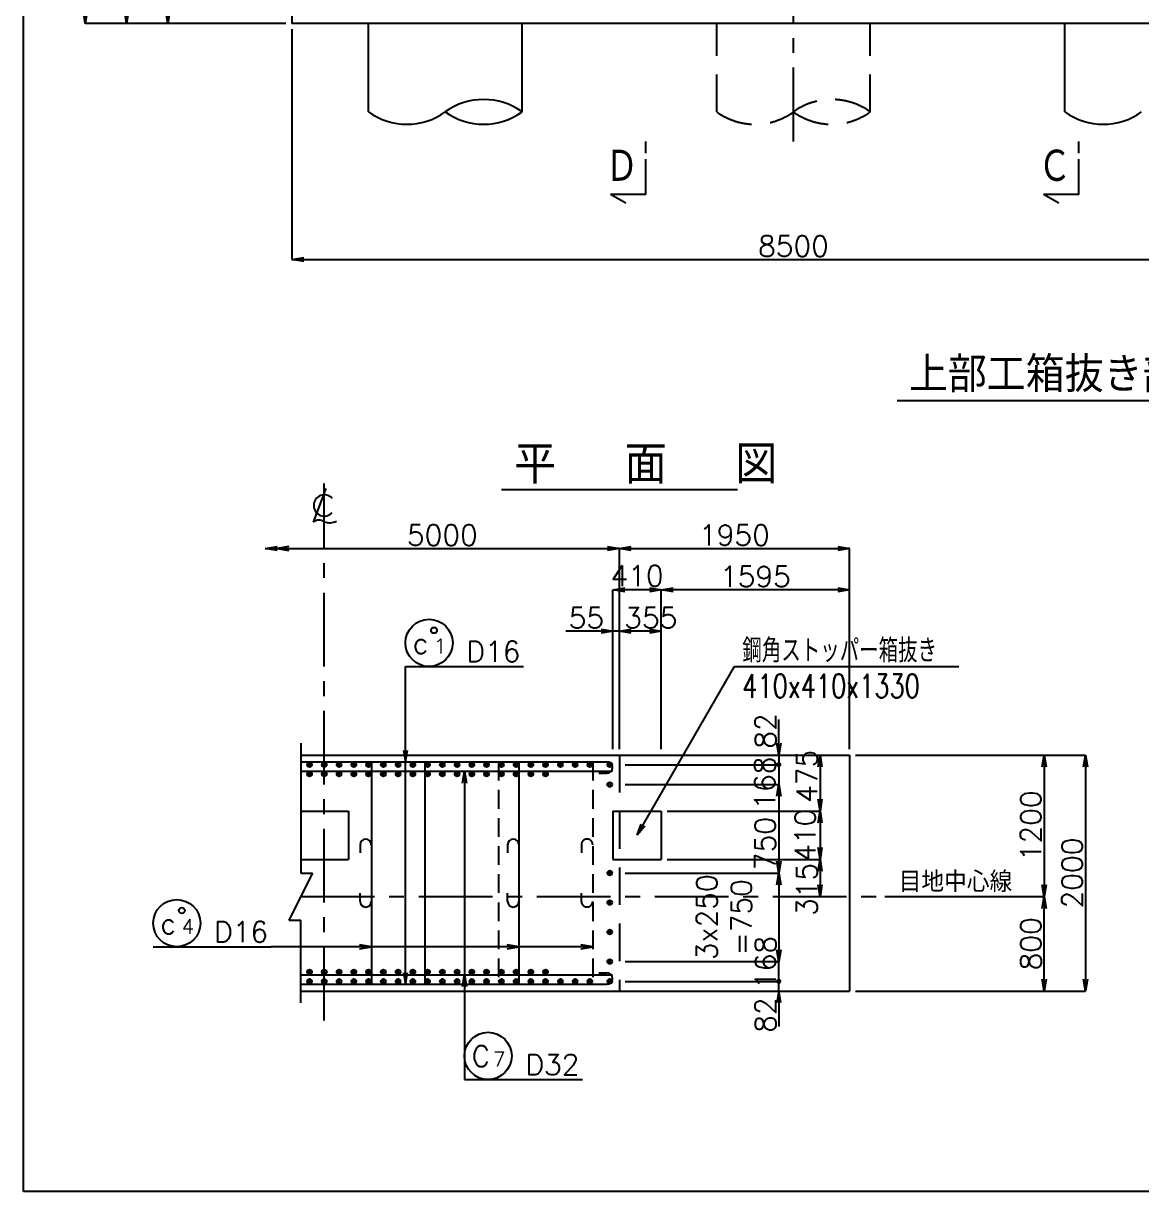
# Model space of a CAD drawing. Header units: millimetres. Extents: x -19525 to 20025, y -14225 to 14225.
# Drawn here: x -19525 to -10050, y -13850 to -3950 of the extents above; entities that cross this region are included whole.
import ezdxf

# ---------------------------------------------------------------- set-up
doc = ezdxf.new("R2010")
doc.units = ezdxf.units.MM
doc.header["$PDMODE"] = 35
doc.linetypes.add('CENTER', pattern=[2, 1.25, -0.25, 0.25, -0.25])
doc.linetypes.add('HIDDEN2', pattern=[4.7625, 3.175, -1.5875])
for name, color, linetype in [('DIM-01', 2, 'Continuous'), ('DIM-02', 2, 'Continuous'), ('GAIKEI-01', 7, 'Continuous'), ('TEKKIN-01', 3, 'Continuous'), ('TEKKIN-03', 6, 'Continuous'), ('TEXT-01', 4, 'Continuous'), ('WAKU-01', 1, 'Continuous')]:
    doc.layers.add(name, color=color, linetype=linetype)
doc.styles.get("Standard").update_dxf_attribs({"font": 'txt.shx', "bigfont": 'bigfont.shx'})
doc.dimstyles.get("Standard").update_dxf_attribs({"dimscale": 50, "dimtxt": 3.5, "dimasz": 2, "dimexe": 0, "dimexo": 1, "dimgap": 0.5, "dimtad": 1, "dimdec": 0, "dimzin": 0, "dimdsep": 46, "dimtxsty": 'Standard', "dimblk1": 'OPEN', "dimblk2": 'OPEN', "dimsah": 1, "dimcen": 0, "dimclrd": 2, "dimclre": 2, "dimclrt": 6, "dimaunit": 1, "dimadec": 0, "dimazin": 0, "dimtfac": 1, "dimtdec": 4, "dimtix": 1, "dimtofl": 0, "dimtmove": 2, "dimatfit": 3, "dimldrblk": 'OPEN', "dimfxl": 0, "dimtolj": 1, "dimtzin": 0, "dimarcsym": 0})

# ---------------------------------------------------------------- blocks, each defined once
blk = doc.blocks.new('_OPEN')
at = {"color": 0, "linetype": 'ByBlock'}
for p, q in [((-1, 0.167), (0, 0)), ((0, 0), (-1, -0.167)), ((0, 0), (-1, 0))]:
    blk.add_line(p, q, dxfattribs=at)
blk = doc.blocks.new('*D10')
at = {"color": 2, "linetype": 'ByBlock'}
for p, q in [((-17250, -4000), (-17250, -5950)), ((-8750, -4000), (-8750, -5950)), ((-17150, -5950), (-8850, -5950))]:
    blk.add_line(p, q, dxfattribs=at)
at = {"layer": 'DEFPOINTS', "color": 0, "linetype": 'ByBlock'}
for p in [(-17250, -3950), (-8750, -3950), (-8750, -5950)]:
    blk.add_point(p, dxfattribs=at)
at = {"color": 2, "linetype": 'ByBlock', "xscale": 100, "yscale": 100, "zscale": 100, "rotation": 180}
blk.add_blockref('_OPEN', (-17250, -5950), dxfattribs=at)
at = {"color": 2, "linetype": 'ByBlock', "xscale": 100, "yscale": 100, "zscale": 100}
blk.add_blockref('_OPEN', (-8750, -5950), dxfattribs=at)
at = {"color": 6, "linetype": 'ByBlock', "insert": (-13000, -5837.5), "char_height": 175, "attachment_point": 5}
blk.add_mtext('\\A1;8500', dxfattribs=at)
blk = doc.blocks.new('*D12')
at = {"color": 2, "linetype": 'ByBlock'}
for p, q in [((-17300, -1450), (-19000, -1450)), ((-19000, -1550), (-19000, -3850)), ((-17300, -3950), (-19000, -3950))]:
    blk.add_line(p, q, dxfattribs=at)
at = {"layer": 'DEFPOINTS', "color": 0, "linetype": 'ByBlock'}
for p in [(-17250, -1450), (-19000, -3950), (-17250, -3950)]:
    blk.add_point(p, dxfattribs=at)
at = {"color": 2, "linetype": 'ByBlock', "xscale": 100, "yscale": 100, "zscale": 100}
for p, rotation in [((-19000, -1450), 90.00000000000006), ((-19000, -3950), 270.0000000000001)]:
    blk.add_blockref('_OPEN', p, dxfattribs=dict(at, rotation=rotation))
at = {"color": 6, "linetype": 'ByBlock', "insert": (-19112.5, -2700), "char_height": 175, "attachment_point": 5, "rotation": 90}
blk.add_mtext('\\A1;2500', dxfattribs=at)
blk = doc.blocks.new('*D48')
at = {"color": 2, "linetype": 'ByBlock'}
blk.add_line((-18650, -3850), (-18650, -2050), dxfattribs=at)
at = {"layer": 'DEFPOINTS', "color": 0, "linetype": 'ByBlock'}
for p in [(-18650, -1950), (-17250, -1950), (-17250, -3950)]:
    blk.add_point(p, dxfattribs=at)
at = {"color": 2, "linetype": 'ByBlock', "xscale": 100, "yscale": 100, "zscale": 100}
for p, rotation in [((-18650, -1950), 90.00000000000006), ((-18650, -3950), 270.0000000000001)]:
    blk.add_blockref('_OPEN', p, dxfattribs=dict(at, rotation=rotation))
at = {"color": 6, "linetype": 'ByBlock', "insert": (-18762.5, -2950), "char_height": 175, "attachment_point": 5, "rotation": 90}
blk.add_mtext('\\A1;2000', dxfattribs=at)
blk = doc.blocks.new('*D68')
at = {"color": 2, "linetype": 'ByBlock'}
for p, q in [((-17300, -2950), (-18300, -2950)), ((-18300, -3850), (-18300, -3050))]:
    blk.add_line(p, q, dxfattribs=at)
at = {"layer": 'DEFPOINTS', "color": 0, "linetype": 'ByBlock'}
for p in [(-18300, -2950), (-17250, -2950), (-17250, -3950)]:
    blk.add_point(p, dxfattribs=at)
at = {"color": 2, "linetype": 'ByBlock', "xscale": 100, "yscale": 100, "zscale": 100}
for p, rotation in [((-18300, -2950), 90.00000000000006), ((-18300, -3950), 270.0000000000001)]:
    blk.add_blockref('_OPEN', p, dxfattribs=dict(at, rotation=rotation))
at = {"color": 6, "linetype": 'ByBlock', "insert": (-18412.5, -3450), "char_height": 175, "attachment_point": 5, "rotation": 90}
blk.add_mtext('\\A1;1000', dxfattribs=at)
blk = doc.blocks.new('*D91')
at = {"color": 2, "linetype": 'ByBlock'}
for p, q in [((-13125, -11250), (-13125, -11800)), ((-14425, -11900), (-13125, -11900))]:
    blk.add_line(p, q, dxfattribs=at)
at = {"layer": 'DEFPOINTS', "color": 0, "linetype": 'ByBlock'}
for p in [(-14475, -11150), (-14475, -11900), (-13125, -11900)]:
    blk.add_point(p, dxfattribs=at)
at = {"color": 2, "linetype": 'ByBlock', "xscale": 100, "yscale": 100, "zscale": 100}
for p, rotation in [((-13125, -11150), 90.00000000000006), ((-13125, -11900), 270.0000000000001)]:
    blk.add_blockref('_OPEN', p, dxfattribs=dict(at, rotation=rotation))
at = {"color": 6, "linetype": 'ByBlock', "insert": (-13587.6, -11525), "char_height": 175, "attachment_point": 5, "rotation": 90}
blk.add_mtext('\\A1;3x250\\P=750', dxfattribs=at)
blk = doc.blocks.new('*D89')
at = {"color": 2, "linetype": 'ByBlock'}
for p, q in [((-12475, -10150), (-10525, -10150)), ((-10525, -10250), (-10525, -12050)), ((-12475, -12150), (-10525, -12150))]:
    blk.add_line(p, q, dxfattribs=at)
at = {"layer": 'DEFPOINTS', "color": 0, "linetype": 'ByBlock'}
for p in [(-12525, -10150), (-12525, -12150), (-10525, -12150)]:
    blk.add_point(p, dxfattribs=at)
at = {"color": 2, "linetype": 'ByBlock', "xscale": 100, "yscale": 100, "zscale": 100}
for p, rotation in [((-10525, -10150), 90.00000000000006), ((-10525, -12150), 270.0000000000001)]:
    blk.add_blockref('_OPEN', p, dxfattribs=dict(at, rotation=rotation))
at = {"color": 6, "linetype": 'ByBlock', "insert": (-10637.5, -11150), "char_height": 175, "attachment_point": 5, "rotation": 90}
blk.add_mtext('\\A1;2000', dxfattribs=at)
blk = doc.blocks.new('*D92')
at = {"color": 2, "linetype": 'ByBlock'}
blk.add_line((-14425, -12068), (-13125, -12068), dxfattribs=at)
at = {"layer": 'DEFPOINTS', "color": 0, "linetype": 'ByBlock'}
for p in [(-14475, -12068), (-13125, -12068), (-14475, -12150)]:
    blk.add_point(p, dxfattribs=at)
at = {"color": 6, "linetype": 'ByBlock', "insert": (-13236.1, -12353.6), "char_height": 175, "attachment_point": 5, "rotation": 90}
blk.add_mtext('\\A1;82', dxfattribs=at)
blk = doc.blocks.new('*D94')
at = {"color": 2, "linetype": 'ByBlock'}
blk.add_line((-14425, -11900), (-13125, -11900), dxfattribs=at)
at = {"layer": 'DEFPOINTS', "color": 0, "linetype": 'ByBlock'}
for p in [(-14475, -11900), (-13125, -11900), (-14475, -12068)]:
    blk.add_point(p, dxfattribs=at)
at = {"color": 6, "linetype": 'ByBlock', "insert": (-13236.1, -11907.8), "char_height": 175, "attachment_point": 5, "rotation": 90}
blk.add_mtext('\\A1;168', dxfattribs=at)
blk = doc.blocks.new('*D88')
at = {"color": 2, "linetype": 'ByBlock'}
for p, q in [((-17375, -8400), (-14575, -8400)), ((-14475, -10100), (-14475, -8400))]:
    blk.add_line(p, q, dxfattribs=at)
at = {"layer": 'DEFPOINTS', "color": 0, "linetype": 'ByBlock'}
for p in [(-17475, -8400), (-14475, -8400), (-14475, -10150)]:
    blk.add_point(p, dxfattribs=at)
at = {"color": 2, "linetype": 'ByBlock', "xscale": 100, "yscale": 100, "zscale": 100, "rotation": 180}
blk.add_blockref('_OPEN', (-17475, -8400), dxfattribs=at)
at = {"color": 2, "linetype": 'ByBlock', "xscale": 100, "yscale": 100, "zscale": 100}
blk.add_blockref('_OPEN', (-14475, -8400), dxfattribs=at)
at = {"color": 6, "linetype": 'ByBlock', "insert": (-15975, -8287.5), "char_height": 175, "attachment_point": 5}
blk.add_mtext('\\A1;5000', dxfattribs=at)
blk = doc.blocks.new('*D90')
at = {"color": 2, "linetype": 'ByBlock'}
blk.add_line((-14425, -10232), (-13125, -10232), dxfattribs=at)
at = {"layer": 'DEFPOINTS', "color": 0, "linetype": 'ByBlock'}
for p in [(-14775, -10150), (-14475, -10232), (-13125, -10232)]:
    blk.add_point(p, dxfattribs=at)
at = {"color": 6, "linetype": 'ByBlock', "insert": (-13236.7, -9946.4), "char_height": 175, "attachment_point": 5, "rotation": 90}
blk.add_mtext('\\A1;82', dxfattribs=at)
blk = doc.blocks.new('*D93')
at = {"color": 2, "linetype": 'ByBlock'}
blk.add_line((-14425, -10400), (-13125, -10400), dxfattribs=at)
at = {"layer": 'DEFPOINTS', "color": 0, "linetype": 'ByBlock'}
for p in [(-14475, -10232), (-14475, -10400), (-13125, -10400)]:
    blk.add_point(p, dxfattribs=at)
at = {"color": 6, "linetype": 'ByBlock', "insert": (-13243.4, -10388), "char_height": 175, "attachment_point": 5, "rotation": 90}
blk.add_mtext('\\A1;168', dxfattribs=at)
blk = doc.blocks.new('*D95')
at = {"color": 2, "linetype": 'ByBlock'}
for p, q in [((-14375, -8400), (-12625, -8400)), ((-12525, -10100), (-12525, -8400))]:
    blk.add_line(p, q, dxfattribs=at)
at = {"layer": 'DEFPOINTS', "color": 0, "linetype": 'ByBlock'}
for p in [(-12525, -8400), (-14475, -10150), (-12525, -10150)]:
    blk.add_point(p, dxfattribs=at)
at = {"color": 2, "linetype": 'ByBlock', "xscale": 100, "yscale": 100, "zscale": 100, "rotation": 180}
blk.add_blockref('_OPEN', (-14475, -8400), dxfattribs=at)
at = {"color": 2, "linetype": 'ByBlock', "xscale": 100, "yscale": 100, "zscale": 100}
blk.add_blockref('_OPEN', (-12525, -8400), dxfattribs=at)
at = {"color": 6, "linetype": 'ByBlock', "insert": (-13500, -8287.5), "char_height": 175, "attachment_point": 5}
blk.add_mtext('\\A1;1950', dxfattribs=at)
blk = doc.blocks.new('*D96')
at = {"color": 2, "linetype": 'ByBlock'}
blk.add_line((-12625, -8750), (-14020, -8750), dxfattribs=at)
at = {"layer": 'DEFPOINTS', "color": 0, "linetype": 'ByBlock'}
for p in [(-14120, -8750), (-14120, -10150), (-12525, -10150)]:
    blk.add_point(p, dxfattribs=at)
at = {"color": 2, "linetype": 'ByBlock', "xscale": 100, "yscale": 100, "zscale": 100, "rotation": 180}
blk.add_blockref('_OPEN', (-14120, -8750), dxfattribs=at)
at = {"color": 2, "linetype": 'ByBlock', "xscale": 100, "yscale": 100, "zscale": 100}
blk.add_blockref('_OPEN', (-12525, -8750), dxfattribs=at)
at = {"color": 6, "linetype": 'ByBlock', "insert": (-13322.5, -8637.5), "char_height": 175, "attachment_point": 5}
blk.add_mtext('\\A1;1595', dxfattribs=at)
blk = doc.blocks.new('*D97')
at = {"color": 2, "linetype": 'ByBlock'}
for p, q in [((-14530, -10100), (-14530, -8750)), ((-14220, -8750), (-14430, -8750)), ((-14120, -10100), (-14120, -8750))]:
    blk.add_line(p, q, dxfattribs=at)
at = {"layer": 'DEFPOINTS', "color": 0, "linetype": 'ByBlock'}
for p in [(-14530, -8750), (-14530, -10150), (-14120, -10150)]:
    blk.add_point(p, dxfattribs=at)
at = {"color": 2, "linetype": 'ByBlock', "xscale": 100, "yscale": 100, "zscale": 100, "rotation": 180}
blk.add_blockref('_OPEN', (-14530, -8750), dxfattribs=at)
at = {"color": 2, "linetype": 'ByBlock', "xscale": 100, "yscale": 100, "zscale": 100}
blk.add_blockref('_OPEN', (-14120, -8750), dxfattribs=at)
at = {"color": 6, "linetype": 'ByBlock', "insert": (-14325, -8631.2), "char_height": 175, "attachment_point": 5}
blk.add_mtext('\\A1;410', dxfattribs=at)
blk = doc.blocks.new('*D98')
at = {"color": 2, "linetype": 'ByBlock'}
blk.add_line((-14220, -9100), (-14375, -9100), dxfattribs=at)
at = {"layer": 'DEFPOINTS', "color": 0, "linetype": 'ByBlock'}
for p in [(-14475, -9100), (-14475, -10150), (-14120, -10150)]:
    blk.add_point(p, dxfattribs=at)
at = {"color": 2, "linetype": 'ByBlock', "xscale": 100, "yscale": 100, "zscale": 100, "rotation": 180}
blk.add_blockref('_OPEN', (-14475, -9100), dxfattribs=at)
at = {"color": 2, "linetype": 'ByBlock', "xscale": 100, "yscale": 100, "zscale": 100}
blk.add_blockref('_OPEN', (-14120, -9100), dxfattribs=at)
at = {"color": 6, "linetype": 'ByBlock', "insert": (-14208.7, -8987.5), "char_height": 175, "attachment_point": 5}
blk.add_mtext('\\A1;355', dxfattribs=at)
blk = doc.blocks.new('*D99')
at = {"layer": 'DEFPOINTS', "color": 0, "linetype": 'ByBlock'}
for p in [(-14530, -9100), (-14530, -10150), (-14475, -10150)]:
    blk.add_point(p, dxfattribs=at)
at = {"color": 6, "linetype": 'ByBlock', "insert": (-14754.7, -8987.5), "char_height": 175, "attachment_point": 5}
blk.add_mtext('\\A1;55', dxfattribs=at)
blk = doc.blocks.new('*D100')
at = {"color": 2, "linetype": 'ByBlock'}
for p, q in [((-10875, -10250), (-10875, -11250)), ((-12225, -11350), (-10875, -11350))]:
    blk.add_line(p, q, dxfattribs=at)
at = {"layer": 'DEFPOINTS', "color": 0, "linetype": 'ByBlock'}
for p in [(-12525, -10150), (-12275, -11350), (-10875, -11350)]:
    blk.add_point(p, dxfattribs=at)
at = {"color": 2, "linetype": 'ByBlock', "xscale": 100, "yscale": 100, "zscale": 100}
for p, rotation in [((-10875, -10150), 90.00000000000006), ((-10875, -11350), 270.0000000000001)]:
    blk.add_blockref('_OPEN', p, dxfattribs=dict(at, rotation=rotation))
at = {"color": 6, "linetype": 'ByBlock', "insert": (-10987.5, -10750), "char_height": 175, "attachment_point": 5, "rotation": 90}
blk.add_mtext('\\A1;1200', dxfattribs=at)
blk = doc.blocks.new('*D101')
at = {"color": 2, "linetype": 'ByBlock'}
for p, q in [((-12225, -11350), (-10875, -11350)), ((-10875, -12050), (-10875, -11450))]:
    blk.add_line(p, q, dxfattribs=at)
at = {"layer": 'DEFPOINTS', "color": 0, "linetype": 'ByBlock'}
for p in [(-12275, -11350), (-10875, -11350), (-12525, -12150)]:
    blk.add_point(p, dxfattribs=at)
at = {"color": 2, "linetype": 'ByBlock', "xscale": 100, "yscale": 100, "zscale": 100}
for p, rotation in [((-10875, -11350), 90.00000000000006), ((-10875, -12150), 270.0000000000001)]:
    blk.add_blockref('_OPEN', p, dxfattribs=dict(at, rotation=rotation))
at = {"color": 6, "linetype": 'ByBlock', "insert": (-10987.5, -11750), "char_height": 175, "attachment_point": 5, "rotation": 90}
blk.add_mtext('\\A1;800', dxfattribs=at)
blk = doc.blocks.new('*D102')
at = {"color": 2, "linetype": 'ByBlock'}
for p, q in [((-12775, -10250), (-12775, -10525)), ((-14070, -10625), (-12775, -10625))]:
    blk.add_line(p, q, dxfattribs=at)
at = {"layer": 'DEFPOINTS', "color": 0, "linetype": 'ByBlock'}
for p in [(-12775, -10150), (-14120, -10625), (-12775, -10625)]:
    blk.add_point(p, dxfattribs=at)
at = {"color": 2, "linetype": 'ByBlock', "xscale": 100, "yscale": 100, "zscale": 100}
for p, rotation in [((-12775, -10150), 90.00000000000006), ((-12775, -10625), 270.0000000000001)]:
    blk.add_blockref('_OPEN', p, dxfattribs=dict(at, rotation=rotation))
at = {"color": 6, "linetype": 'ByBlock', "insert": (-12887.5, -10330.1), "char_height": 175, "attachment_point": 5, "rotation": 90}
blk.add_mtext('\\A1;475', dxfattribs=at)
blk = doc.blocks.new('*D103')
at = {"color": 2, "linetype": 'ByBlock'}
blk.add_line((-12775, -10725), (-12775, -10935), dxfattribs=at)
at = {"layer": 'DEFPOINTS', "color": 0, "linetype": 'ByBlock'}
for p in [(-14120, -10625), (-14120, -11035), (-12775, -11035)]:
    blk.add_point(p, dxfattribs=at)
at = {"color": 2, "linetype": 'ByBlock', "xscale": 100, "yscale": 100, "zscale": 100}
for p, rotation in [((-12775, -10625), 90.00000000000006), ((-12775, -11035), 270.0000000000001)]:
    blk.add_blockref('_OPEN', p, dxfattribs=dict(at, rotation=rotation))
at = {"color": 6, "linetype": 'ByBlock', "insert": (-12901.7, -10830), "char_height": 175, "attachment_point": 5, "rotation": 90}
blk.add_mtext('\\A1;410', dxfattribs=at)
blk = doc.blocks.new('*D104')
at = {"color": 2, "linetype": 'ByBlock'}
for p, q in [((-14070, -11035), (-12775, -11035)), ((-12775, -11135), (-12775, -11250))]:
    blk.add_line(p, q, dxfattribs=at)
at = {"layer": 'DEFPOINTS', "color": 0, "linetype": 'ByBlock'}
for p in [(-14120, -11035), (-12775, -11350), (-12775, -11350)]:
    blk.add_point(p, dxfattribs=at)
at = {"color": 2, "linetype": 'ByBlock', "xscale": 100, "yscale": 100, "zscale": 100}
for p, rotation in [((-12775, -11035), 90.00000000000006), ((-12775, -11350), 270.0000000000001)]:
    blk.add_blockref('_OPEN', p, dxfattribs=dict(at, rotation=rotation))
at = {"color": 6, "linetype": 'ByBlock', "insert": (-12887.5, -11289.1), "char_height": 175, "attachment_point": 5, "rotation": 90}
blk.add_mtext('\\A1;315', dxfattribs=at)
blk = doc.blocks.new('*D105')
at = {"color": 2, "linetype": 'ByBlock'}
for p, q in [((-13125, -10500), (-13125, -11050)), ((-14425, -11150), (-13125, -11150))]:
    blk.add_line(p, q, dxfattribs=at)
at = {"layer": 'DEFPOINTS', "color": 0, "linetype": 'ByBlock'}
for p in [(-14475, -10400), (-14475, -11150), (-13125, -11150)]:
    blk.add_point(p, dxfattribs=at)
at = {"color": 2, "linetype": 'ByBlock', "xscale": 100, "yscale": 100, "zscale": 100}
for p, rotation in [((-13125, -10400), 90.00000000000006), ((-13125, -11150), 270.0000000000001)]:
    blk.add_blockref('_OPEN', p, dxfattribs=dict(at, rotation=rotation))
at = {"color": 6, "linetype": 'ByBlock', "insert": (-13238.8, -10900), "char_height": 175, "attachment_point": 5, "rotation": 90}
blk.add_mtext('\\A1;750', dxfattribs=at)

msp = doc.modelspace()

# ---------------------------------------------------------------- linework, layer by layer
at = {"layer": 'DIM-01'}
for p, q in [((-14530, -9100), (-14930, -9100)), ((-14475, -9100), (-14530, -9100)), ((-13125, -10150), (-13125, -9850)), ((-13125, -10150), (-13125, -10232)), ((-13125, -10232), (-13125, -10400)), ((-13125, -12068), (-13125, -11900)), ((-13125, -12150), (-13125, -12068)), ((-13125, -12150), (-13125, -12450))]:
    msp.add_line(p, q, dxfattribs=at)
for centre, radius in [((-13125, -10232), 15), ((-13125, -10232), 7.5), ((-13125, -12068), 15), ((-13125, -12068), 7.5)]:
    msp.add_circle(centre, radius, dxfattribs=at)
at = {"layer": 'DIM-02', "color": 6}
msp.add_line((-16962.2, -7891.7), (-17068.6, -8176.9), dxfattribs=at)
at = {"layer": 'DIM-02'}
for p, q in [((-16287.5, -12092), (-16287.5, -9400)), ((-16287.5, -9400), (-15287.5, -9400)), ((-15787.5, -10288), (-15787.5, -12900)), ((-18425, -11775), (-17425, -11775)), ((-14701, -11775), (-17425, -11775)), ((-15787.5, -12900), (-14787.5, -12900))]:
    msp.add_line(p, q, dxfattribs=at)
at = {"layer": 'DIM-02', "color": 2}
for p, q in [((-14325, -10830), (-13499.4, -9400)), ((-13499.4, -9400), (-11599.4, -9400))]:
    msp.add_line(p, q, dxfattribs=at)
at = {"layer": 'DIM-02'}
for centre in [(-16087.5, -9200), (-18225, -11575), (-15587.5, -12700)]:
    msp.add_circle(centre, 200, dxfattribs=at)
at = {"layer": 'DIM-02', "color": 6}
for centre in [(-16045.4, -9093.3), (-18182.9, -11468.3)]:
    msp.add_circle(centre, 25, dxfattribs=at)
for centre, radius, start, end in [((-16975, -8035.1), 90, 40.9878, 318.76474), ((-17019.7, -8237), 77.5, 54.84636, 129.15364), ((-16929.2, -8048.5), 133.4, 249.89418, 294.88022)]:
    msp.add_arc(centre, radius, start, end, dxfattribs=at)
at = {"layer": 'GAIKEI-01', "color": 2, "linetype": 'CENTER', "ltscale": 500}
for p, q in [((-13000, -4950), (-13000, 11650)), ((-16975, -12400), (-16975, -7850)), ((-17175, -11350), (-12275, -11350))]:
    msp.add_line(p, q, dxfattribs=at)
at = {"layer": 'GAIKEI-01', "ltscale": 100}
for p, q in [((-17250, -1450), (-17250, -3950)), ((-8750, -3950), (-17250, -3950)), ((-16600, -4700), (-16600, -3950)), ((-15300, -4700), (-15300, -3950)), ((-10700, -4700), (-10700, -3950)), ((-17175, -10150), (-12525, -10150)), ((-12525, -10150), (-12525, -12150)), ((-17175, -10625), (-16770, -10625)), ((-16770, -10625), (-16770, -11035)), ((-14530, -10625), (-14530, -11035)), ((-14530, -10625), (-14120, -10625)), ((-14120, -10625), (-14120, -11035)), ((-17175, -11035), (-16770, -11035)), ((-14530, -11035), (-14120, -11035)), ((-17175, -12150), (-12525, -12150))]:
    msp.add_line(p, q, dxfattribs=at)
at = {"layer": 'GAIKEI-01', "linetype": 'HIDDEN2', "ltscale": 100}
for p, q in [((-13650, -4700), (-13650, -3950)), ((-12350, -4700), (-12350, -3950)), ((-14475, -10150), (-14475, -12150))]:
    msp.add_line(p, q, dxfattribs=at)
at = {"layer": 'GAIKEI-01', "color": 2}
for p, q in [((-17175, -10050), (-17175, -11150)), ((-17075, -11150), (-17275, -11550)), ((-17175, -11150), (-17075, -11150)), ((-17275, -11550), (-17175, -11550)), ((-17175, -12250), (-17175, -11550))]:
    msp.add_line(p, q, dxfattribs=at)
at = {"layer": 'GAIKEI-01', "ltscale": 100}
for centre, start, end in [((-15625, -5151), 54.22337, 125.77663), ((-16275, -4249), 234.22337, 305.77663), ((-15625, -4249), 234.22337, 305.77663), ((-10375, -4249), 234.22337, 305.77663)]:
    msp.add_arc(centre, 555.9, start, end, dxfattribs=at)
at = {"layer": 'GAIKEI-01', "linetype": 'HIDDEN2', "ltscale": 100}
for centre, start, end in [((-12675, -5151), 54.22337, 125.77663), ((-13325, -4249), 234.22337, 305.77663), ((-12675, -4249), 234.22337, 305.77663)]:
    msp.add_arc(centre, 555.9, start, end, dxfattribs=at)
at = {"layer": 'TEKKIN-01'}
for centre, radius in [((-17100, -10232), 20), ((-17100, -10312), 20), ((-17100, -10232), 10), ((-16975, -10232), 20), ((-16975, -10312), 20), ((-16975, -10232), 10), ((-16850, -10232), 20), ((-16850, -10312), 20), ((-16850, -10232), 10), ((-16725, -10232), 20), ((-16725, -10312), 20), ((-16725, -10232), 10), ((-16600, -10232), 20), ((-16600, -10312), 20), ((-16600, -10232), 10), ((-16475, -10232), 20), ((-16475, -10312), 20), ((-16475, -10232), 10), ((-16350, -10232), 20), ((-16350, -10312), 20), ((-16350, -10232), 10), ((-16225, -10232), 20), ((-16225, -10312), 20), ((-16225, -10232), 10), ((-16100, -10232), 20), ((-16100, -10312), 20), ((-16100, -10232), 10), ((-15975, -10232), 20), ((-15975, -10312), 20), ((-15975, -10232), 10), ((-15850, -10232), 20), ((-15850, -10312), 20), ((-15850, -10232), 10), ((-15725, -10232), 20), ((-15725, -10312), 20), ((-15725, -10232), 10), ((-15600, -10232), 20), ((-15600, -10312), 20), ((-15600, -10232), 10), ((-15475, -10232), 20), ((-15475, -10312), 20), ((-15475, -10232), 10), ((-15350, -10232), 20), ((-15350, -10312), 20), ((-15350, -10232), 10), ((-15225, -10232), 20), ((-15225, -10312), 20), ((-15225, -10232), 10), ((-15100, -10232), 20), ((-15100, -10312), 20), ((-15100, -10232), 10), ((-14975, -10232), 20), ((-14975, -10232), 10), ((-14850, -10232), 20), ((-14850, -10232), 10), ((-14725, -10232), 20), ((-14725, -10232), 10), ((-14557, -10232), 20), ((-14557, -10232), 10), ((-17100, -10312), 10), ((-16975, -10312), 10), ((-16850, -10312), 10), ((-16725, -10312), 10), ((-16600, -10312), 10), ((-16475, -10312), 10), ((-16350, -10312), 10), ((-16225, -10312), 10), ((-16100, -10312), 10), ((-15975, -10312), 10), ((-15850, -10312), 10), ((-15725, -10312), 10), ((-15600, -10312), 10), ((-15475, -10312), 10), ((-15350, -10312), 10), ((-15225, -10312), 10), ((-15100, -10312), 10), ((-14557, -10400), 20), ((-14557, -10400), 10), ((-14557, -11150), 20), ((-14557, -11150), 10), ((-14557, -11400), 20), ((-14557, -11400), 10), ((-14557, -11650), 20), ((-14557, -11650), 10), ((-17100, -11988), 20), ((-17100, -11988), 10), ((-16975, -11988), 20), ((-16975, -11988), 10), ((-16850, -11988), 20), ((-16850, -11988), 10), ((-16725, -11988), 20), ((-16725, -11988), 10), ((-16600, -11988), 20), ((-16600, -11988), 10), ((-16475, -11988), 20), ((-16475, -11988), 10), ((-16350, -11988), 20), ((-16350, -11988), 10), ((-16225, -11988), 20), ((-16225, -11988), 10), ((-16100, -11988), 20), ((-16100, -11988), 10), ((-15975, -11988), 20), ((-15975, -11988), 10), ((-15850, -11988), 20), ((-15850, -11988), 10), ((-15725, -11988), 20), ((-15725, -11988), 10), ((-15600, -11988), 20), ((-15600, -11988), 10), ((-15475, -11988), 20), ((-15475, -11988), 10), ((-15350, -11988), 20), ((-15350, -11988), 10), ((-15225, -11988), 20), ((-15225, -11988), 10), ((-15100, -11988), 20), ((-15100, -11988), 10), ((-14557, -11900), 20), ((-14557, -11900), 10), ((-17100, -12068), 20), ((-17100, -12068), 10), ((-16975, -12068), 20), ((-16975, -12068), 10), ((-16850, -12068), 20), ((-16850, -12068), 10), ((-16725, -12068), 20), ((-16725, -12068), 10), ((-16600, -12068), 20), ((-16600, -12068), 10), ((-16475, -12068), 20), ((-16475, -12068), 10), ((-16350, -12068), 20), ((-16350, -12068), 10), ((-16225, -12068), 20), ((-16225, -12068), 10), ((-16100, -12068), 20), ((-16100, -12068), 10), ((-15975, -12068), 20), ((-15975, -12068), 10), ((-15850, -12068), 20), ((-15850, -12068), 10), ((-15725, -12068), 20), ((-15725, -12068), 10), ((-15600, -12068), 20), ((-15600, -12068), 10), ((-15475, -12068), 20), ((-15475, -12068), 10), ((-15350, -12068), 20), ((-15350, -12068), 10), ((-15225, -12068), 20), ((-15225, -12068), 10), ((-15100, -12068), 20), ((-15100, -12068), 10), ((-14975, -12068), 20), ((-14975, -12068), 10), ((-14850, -12068), 20), ((-14850, -12068), 10), ((-14725, -12068), 20), ((-14725, -12068), 10), ((-14557, -12068), 20), ((-14557, -12068), 10)]:
    msp.add_circle(centre, radius, dxfattribs=at)
at = {"layer": 'TEKKIN-03', "ltscale": 100}
for p, q in [((-17175, -10208), (-14581, -10208)), ((-17175, -10288), (-14533, -10288)), ((-14650, -10304), (-14581, -10304)), ((-17175, -12012), (-14533, -12012)), ((-14650, -11996), (-14581, -11996)), ((-17175, -12092), (-14581, -12092))]:
    msp.add_line(p, q, dxfattribs=at)
at = {"layer": 'TEKKIN-03', "ltscale": 50}
for p, q in [((-16576, -10208), (-16576, -12092)), ((-16124, -10208), (-16124, -12092)), ((-15326, -10208), (-15326, -12092)), ((-16672, -10910), (-16672, -10979)), ((-15422, -10910), (-15422, -10979)), ((-16672, -11390), (-16672, -11321)), ((-15422, -11390), (-15422, -11321))]:
    msp.add_line(p, q, dxfattribs=at)
at = {"layer": 'TEKKIN-03', "linetype": 'HIDDEN2', "ltscale": 50}
for p, q in [((-15499, -10208), (-15499, -12092)), ((-14701, -10208), (-14701, -12092)), ((-14797, -10910), (-14797, -10979)), ((-14797, -11390), (-14797, -11321))]:
    msp.add_line(p, q, dxfattribs=at)
at = {"layer": 'TEKKIN-03'}
for centre in [(-14581, -10256), (-14581, -12044)]:
    msp.add_arc(centre, 48, 270, 90, dxfattribs=at)
at = {"layer": 'TEKKIN-03', "ltscale": 50}
for centre, start, end in [((-16624, -10910), 0, 180), ((-15374, -10910), 0, 180), ((-16624, -11390), 180, 0), ((-15374, -11390), 180, 0)]:
    msp.add_arc(centre, 48, start, end, dxfattribs=at)
at = {"layer": 'TEKKIN-03', "linetype": 'HIDDEN2', "ltscale": 50}
for centre, start, end in [((-14749, -10910), 0, 180), ((-14749, -11390), 180, 0)]:
    msp.add_arc(centre, 48, start, end, dxfattribs=at)
at = {"layer": 'TEXT-01', "color": 4}
for p, q in [((-14250, -5050), (-14250, -4950)), ((-10582, -5050), (-10582, -4950)), ((-14250, -5400), (-14250, -5100)), ((-10582, -5400), (-10582, -5100)), ((-14250, -5400), (-14550, -5400)), ((-14420.1, -5475), (-14550, -5400)), ((-10752.1, -5475), (-10882, -5400)), ((-10582, -5400), (-10882, -5400)), ((-8377.9, -7150), (-12122.1, -7150)), ((-15475, -7900), (-13475, -7900))]:
    msp.add_line(p, q, dxfattribs=at)
at = {"layer": 'WAKU-01'}
for p, q in [((-19525, -13850), (-19525, 13850)), ((20025, -13850), (-19525, -13850))]:
    msp.add_line(p, q, dxfattribs=at)

# ---------------------------------------------------------------- block references
at = {"layer": 'DIM-01', "yscale": 100, "zscale": 100}
for p, xscale, rotation in [((-17375, -8400), -100, 359.9999999999999), ((-13125, -10150), 100, 270.0000000000009), ((-13125, -12150), -100, 269.999999999998)]:
    msp.add_blockref('_OPEN', p, dxfattribs=dict(at, xscale=xscale, rotation=rotation))
at = {"layer": 'DIM-01', "xscale": 100, "yscale": 100, "zscale": 100}
msp.add_blockref('_OPEN', (-14530, -9100), dxfattribs=at)
at = {"layer": 'DIM-02', "yscale": 100, "zscale": 100}
for p, xscale, rotation in [((-16287.5, -10208), -100, 90.00000000000007), ((-15787.5, -10288), 100, 90.00000000000006), ((-14325, -10830), 100, 240.0000000000009), ((-16287.5, -12092), -100, 90.00000000000007), ((-15787.5, -12012), 100, 90.00000000000006)]:
    msp.add_blockref('_OPEN', p, dxfattribs=dict(at, xscale=xscale, rotation=rotation))
at = {"layer": 'DIM-02', "ltscale": 100, "xscale": -100, "yscale": 100, "zscale": 100, "rotation": 179.9999999999996}
for p in [(-16576, -11775), (-15326, -11775), (-14701, -11775)]:
    msp.add_blockref('_OPEN', p, dxfattribs=at)

# ---------------------------------------------------------------- texts
at = {"layer": 'DIM-01', "color": 6}
msp.add_text('目地中心線', height=175, dxfattribs=at).set_placement((-12108.8, -11311.6))
at = {"layer": 'DIM-02', "color": 6}
for s, height, p in [('c', 175, (-16227.3, -9290)), ('1', 125, (-16047.3, -9290)), ('D16', 175, (-15771.3, -9361.6)), ('c', 175, (-18364.8, -11665)), ('4', 125, (-18184.8, -11665)), ('D16', 175, (-17908.8, -11736.6)), ('C', 175, (-15727.3, -12790)), ('7', 125, (-15547.3, -12790)), ('D32', 175, (-15271.3, -12861.6))]:
    msp.add_text(s, height=height, dxfattribs=at).set_placement(p)
at = {"layer": 'DIM-02', "color": 6, "width": 0.75}
for s, p in [('鋼角ストッパー箱抜き', (-13433.2, -9365)), ('410x410x1330', (-13433.2, -9665))]:
    msp.add_text(s, height=200, dxfattribs=at).set_placement(p)
at = {"layer": 'TEXT-01', "color": 4, "width": 0.8475}
for s, p in [('Ｄ', (-14595, -5313.4)), ('Ｃ', (-10927, -5313.4))]:
    msp.add_text(s, height=300, dxfattribs=at).set_placement(p)
at = {"layer": 'TEXT-01'}
msp.add_text('上部工箱抜き部詳細図', height=300, dxfattribs=at).set_placement((-12022.1, -7075))
at = {"layer": 'TEXT-01', "color": 4}
msp.add_text('平  面  図', height=325, dxfattribs=at).set_placement((-15367.4, -7850))

# ---------------------------------------------------------------- dimensions: what is measured, and where the dimension line sits
at = {"layer": 'DIM-01'}
for base, p1, p2, angle, override, picture, middle in [((-19000, -3950), (-17250, -1450), (-17250, -3950), 90, {"dimblk1": 'OPEN', "dimblk2": 'OPEN'}, '*D12', (-19112.5, -2700)), ((-18650, -1950), (-17250, -3950), (-17250, -1950), 90, {"dimblk1": 'OPEN', "dimblk2": 'OPEN', "dimse1": 1, "dimse2": 1}, '*D48', (-18762.5, -2950)), ((-18300, -2950), (-17250, -3950), (-17250, -2950), 90, {"dimblk1": 'OPEN', "dimblk2": 'OPEN', "dimse1": 1}, '*D68', (-18412.5, -3450)), ((-8750, -5950), (-17250, -3950), (-8750, -3950), 0, {"dimblk1": 'OPEN', "dimblk2": 'OPEN'}, '*D10', (-13000, -5837.5)), ((-12525, -8400), (-14475, -10150), (-12525, -10150), 0, {"dimblk1": 'OPEN', "dimblk2": 'OPEN', "dimse1": 1}, '*D95', (-13500, -8287.5)), ((-14120, -8750), (-12525, -10150), (-14120, -10150), 0, {"dimblk1": 'OPEN', "dimblk2": 'OPEN', "dimse1": 1, "dimse2": 1}, '*D96', (-13322.5, -8637.5)), ((-10525, -12150), (-12525, -10150), (-12525, -12150), 270, {"dimblk1": 'OPEN', "dimblk2": 'OPEN'}, '*D89', (-10637.5, -11150)), ((-10875, -11350), (-12525, -10150), (-12275, -11350), 90, {"dimblk1": 'OPEN', "dimblk2": 'OPEN', "dimse1": 1}, '*D100', (-10987.5, -10750)), ((-10875, -11350), (-12525, -12150), (-12275, -11350), 90, {"dimblk1": 'OPEN', "dimblk2": 'OPEN', "dimse1": 1}, '*D101', (-10987.5, -11750))]:
    dim = msp.add_linear_dim(base=base, p1=p1, p2=p2, angle=angle, dimstyle='Standard', override=override, dxfattribs=at)
    dim.commit()
    dim.dimension.update_dxf_attribs({"geometry": picture, "text_midpoint": middle})
dim = msp.add_linear_dim(base=(-14475, -8400), p1=(-17475, -8400), p2=(-14475, -10150), angle=0, text='5000', dimstyle='Standard', override={"dimblk1": 'OPEN', "dimblk2": 'OPEN', "dimse1": 1}, dxfattribs=at)
dim.commit()
dim.dimension.update_dxf_attribs({"geometry": '*D88', "text_midpoint": (-15975, -8287.5)})
for base, p1, p2, angle, override, picture, middle in [((-14530, -8750), (-14120, -10150), (-14530, -10150), 0, {"dimblk1": 'OPEN', "dimblk2": 'OPEN'}, '*D97', (-14325, -8631.2)), ((-14530, -9100), (-14475, -10150), (-14530, -10150), 0, {"dimblk1": 'OPEN', "dimblk2": 'OPEN', "dimse1": 1, "dimse2": 1}, '*D99', (-14754.7, -8987.5)), ((-14475, -9100), (-14120, -10150), (-14475, -10150), 0, {"dimblk1": 'OPEN', "dimblk2": 'OPEN', "dimse1": 1, "dimse2": 1}, '*D98', (-14208.7, -8987.5)), ((-13125, -10232), (-14775, -10150), (-14475, -10232), 270, {"dimblk1": 'OPEN', "dimblk2": 'OPEN', "dimse1": 1}, '*D90', (-13236.7, -9946.4)), ((-13125, -10400), (-14475, -10232), (-14475, -10400), 270, {"dimblk1": 'OPEN', "dimblk2": 'OPEN', "dimse1": 1}, '*D93', (-13243.4, -10388)), ((-12775, -10625), (-12775, -10150), (-14120, -10625), 90, {"dimblk1": 'OPEN', "dimblk2": 'OPEN', "dimse1": 1}, '*D102', (-12887.5, -10330.1)), ((-13125, -11150), (-14475, -10400), (-14475, -11150), 90, {"dimblk1": 'OPEN', "dimblk2": 'OPEN', "dimse1": 1}, '*D105', (-13238.8, -10900)), ((-12775, -11035), (-14120, -10625), (-14120, -11035), 90, {"dimblk1": 'OPEN', "dimblk2": 'OPEN', "dimse1": 1, "dimse2": 1}, '*D103', (-12901.7, -10830)), ((-12775, -11350), (-14120, -11035), (-12775, -11350), 90, {"dimblk1": 'OPEN', "dimblk2": 'OPEN', "dimse2": 1}, '*D104', (-12887.5, -11289.1)), ((-13125, -11900), (-14475, -12068), (-14475, -11900), 270, {"dimblk1": 'OPEN', "dimblk2": 'OPEN', "dimse1": 1}, '*D94', (-13236.1, -11907.8)), ((-13125, -12068), (-14475, -12150), (-14475, -12068), 270, {"dimblk1": 'OPEN', "dimblk2": 'OPEN', "dimse1": 1}, '*D92', (-13236.1, -12353.6))]:
    dim = msp.add_linear_dim(base=base, p1=p1, p2=p2, angle=angle, dimstyle='Standard', override=override, dxfattribs=at)
    dim.commit()
    dim.dimension.update_dxf_attribs({"geometry": picture, "text_midpoint": middle, "dimtype": 160})
dim = msp.add_linear_dim(base=(-13125, -11900), p1=(-14475, -11150), p2=(-14475, -11900), angle=270, text='3x250\\X=<>', dimstyle='Standard', override={"dimblk1": 'OPEN', "dimblk2": 'OPEN', "dimse1": 1}, dxfattribs=at)
dim.commit()
dim.dimension.update_dxf_attribs({"geometry": '*D91', "text_midpoint": (-13587.6, -11525), "dimtype": 160})

doc.saveas('drawing.dxf')
